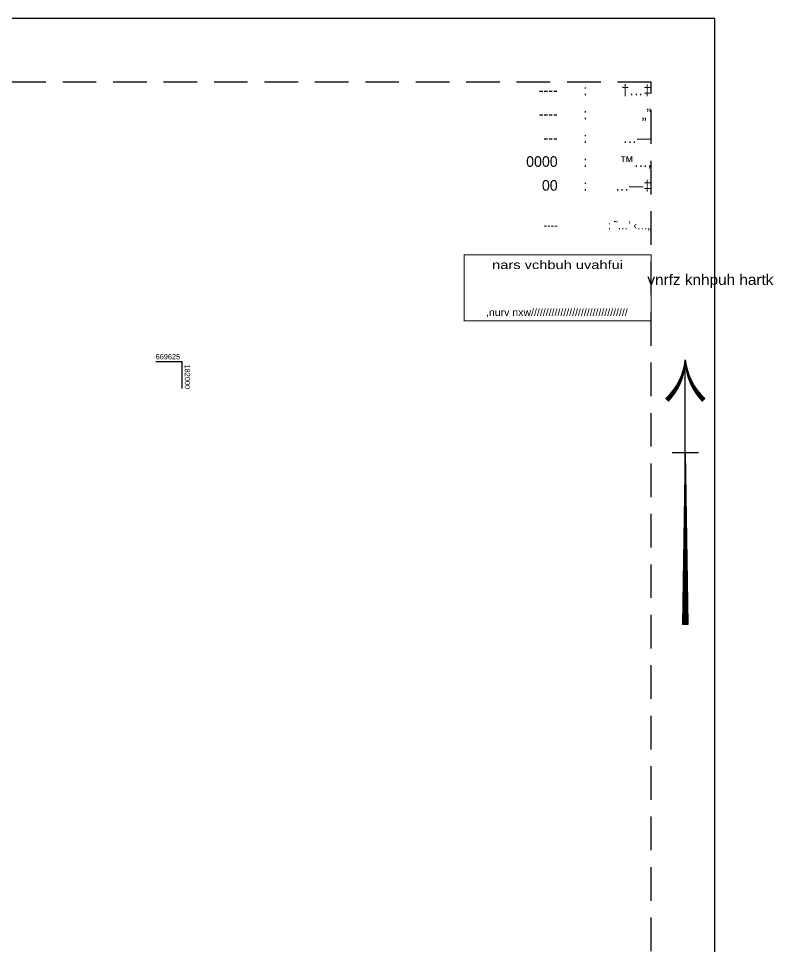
# Model space of a CAD drawing. Extents: x 180421 to 182279, y 668879 to 669787.
# Drawn here: x 181922.7 to 182279.1, y 669349.6 to 669787.1 of the extents above; entities that cross this region are included whole.
import ezdxf
from ezdxf.enums import TextEntityAlignment as Align

# ---------------------------------------------------------------- set-up
doc = ezdxf.new("R2010")
doc.units = 0
doc.header["$LTSCALE"] = 2.5
doc.header["$MEASUREMENT"] = 0
doc.linetypes.add('HIDDEN', pattern=[9.525, 6.35, -3.175])
doc.layers.get('0').update_dxf_attribs({"linetype": 'CONTINUOUS'})
for name, color, linetype in [('DRWP002', 2, 'CONTINUOUS'), ('DRWS001', 2, 'CONTINUOUS'), ('DRWT001', 2, 'CONTINUOUS'), ('DRWT004', 2, 'CONTINUOUS'), ('חותמת-תצר', 5, 'CONTINUOUS')]:
    doc.layers.add(name, color=color, linetype=linetype)
doc.styles.add('HEBTXT', font='HEBTXT.shx')
doc.styles.add('miryam', font='mirym.shx', dxfattribs={"height": 100})

# ---------------------------------------------------------------- blocks, each defined once
blk = doc.blocks.new('SUNORTHR')
at = {"color": 2}
for p, q in [((0, 65), (0, 100)), ((-6.4, 84.38), (-7.32, 85.38)), ((6.4, 84.38), (7.32, 85.38)), ((0, 65), (0, 68.5)), ((-5, 65), (5, 65)), ((0, 65), (-1, 0)), ((-0.03, 65), (-0.5, 0)), ((0, 65), (1, 0)), ((0, 0), (0, 65)), ((0.5, 0), (0, 65)), ((-0.24, 44), (-0.75, 0)), ((-0.08, 44), (-0.25, 0)), ((0.08, 44), (0.25, 0)), ((0.24, 44), (0.75, 0)), ((1, 0), (-1, 0))]:
    blk.add_line(p, q, dxfattribs=at)
for centre, start, end in [((-22.94, 102.34), 312.6361, 354.1795), ((-22.99, 101.67), 313.8673, 355.8462), ((-23.03, 101), 315.066, 357.5129), ((-23.05, 100.33), 316.2314, 359.1795), ((22.94, 102.34), 185.8205, 227.3639), ((22.99, 101.67), 184.1538, 226.1327), ((23.03, 101), 182.4871, 224.934), ((23.05, 100.33), 180.8205, 223.7686), ((-22.96, 102.12), 313.0501, 341.088), ((-22.98, 101.89), 313.4605, 341.6348), ((-23.01, 101.45), 314.2705, 342.7246), ((-23.02, 101.22), 314.6701, 343.2675), ((-23.04, 100.78), 315.4581, 344.3496), ((-23.05, 100.55), 315.8466, 344.8888), ((23.05, 100.55), 195.1112, 224.1534), ((23.04, 100.78), 195.6504, 224.5419), ((23.02, 101.22), 196.7325, 225.3299), ((23.01, 101.45), 197.2754, 225.7295), ((22.98, 101.89), 198.3652, 226.5395), ((22.96, 102.12), 198.912, 226.9499)]:
    blk.add_arc(centre, 23.06, start, end, dxfattribs=at)

msp = doc.modelspace()

# ---------------------------------------------------------------- linework, layer by layer
at = {"color": 2}
for p, q in [((182251.41, 669787.11), (181501.41, 669787.11)), ((182251.41, 668912.11), (182251.41, 669787.11))]:
    msp.add_line(p, q, dxfattribs=at)
at = {"color": 30, "linetype": 'HIDDEN'}
for p, q in [((182221.41, 669757.11), (181531.41, 669757.11)), ((182221.41, 668942.11), (182221.41, 669757.11))]:
    msp.add_line(p, q, dxfattribs=at)
at = {"layer": 'DRWP002'}
for p, q in [((182000, 669625), (181987.5, 669625)), ((182000, 669612.5), (182000, 669625))]:
    msp.add_line(p, q, dxfattribs=at)
at = {"layer": 'חותמת-תצר', "const_width": 0.508, "flags": 128}
msp.add_lwpolyline([(182133.18, 669644.44), (182133.18, 669675.6), (182221.39, 669675.6), (182221.39, 669644.44)], close=True, dxfattribs=at)

# ---------------------------------------------------------------- block references
at = {"layer": 'DRWS001', "xscale": 1.25, "yscale": 1.25, "zscale": 1.25}
msp.add_blockref('SUNORTHR', (182237.52, 669501.05), dxfattribs=at)

# ---------------------------------------------------------------- texts
at = {"layer": 'DRWT001', "color": 2, "style": 'HEBTXT'}
for s, height, p in [('†…‡', 5, (182221.41, 669750.86)), ('----', 5, (182177.27, 669750.86)), (':', 5, (182191.25, 669750.86)), (':', 5, (182191.25, 669739.61)), ('„”', 5, (182221.41, 669739.61)), ('----', 5, (182177.27, 669739.61)), ('---', 5, (182177.27, 669728.36)), (':', 5, (182191.25, 669728.36)), ('…—', 5, (182221.41, 669728.36)), ('0000', 5, (182177.27, 669717.11)), (':', 5, (182191.25, 669717.11)), ('™…‚', 5, (182221.41, 669717.11)), ('00', 5, (182177.27, 669705.86)), (':', 5, (182191.25, 669705.86)), ('…—‡', 5, (182221.41, 669705.86)), (': ˜…’ ‹…„', 3.75, (182221.41, 669687.64)), ('----', 3.75, (182177.27, 669687.64))]:
    msp.add_text(s, height=height, dxfattribs=at).set_placement(p, align=Align.RIGHT)
at = {"layer": 'DRWT004', "style": 'HEBTXT'}
msp.add_text('669625', height=2.5, dxfattribs=at).set_placement((181987.5, 669626.25))
msp.add_text('182000', height=2.5, rotation=270, dxfattribs=at).set_placement((182001.25, 669623.75))
at = {"layer": 'חותמת-תצר', "style": 'miryam'}
for s, height, width, p in [('nars vchbuh uvahfui', 3.971, 1.3, (182177.22, 669670.96)), (',nurv nxw/////////////////////////////////', 3.3844, 1.1, (182176.88, 669648.23))]:
    msp.add_text(s, height=height, dxfattribs=dict(at, width=width)).set_placement(p, align=Align.MIDDLE)
at = {"layer": 'חותמת-תצר', "style": 'miryam', "width": 1.09}
msp.add_text('vnrfz knhpuh hartk', height=4.9638, dxfattribs=at).set_placement((182219.61, 669661.39))

doc.saveas('drawing.dxf')
